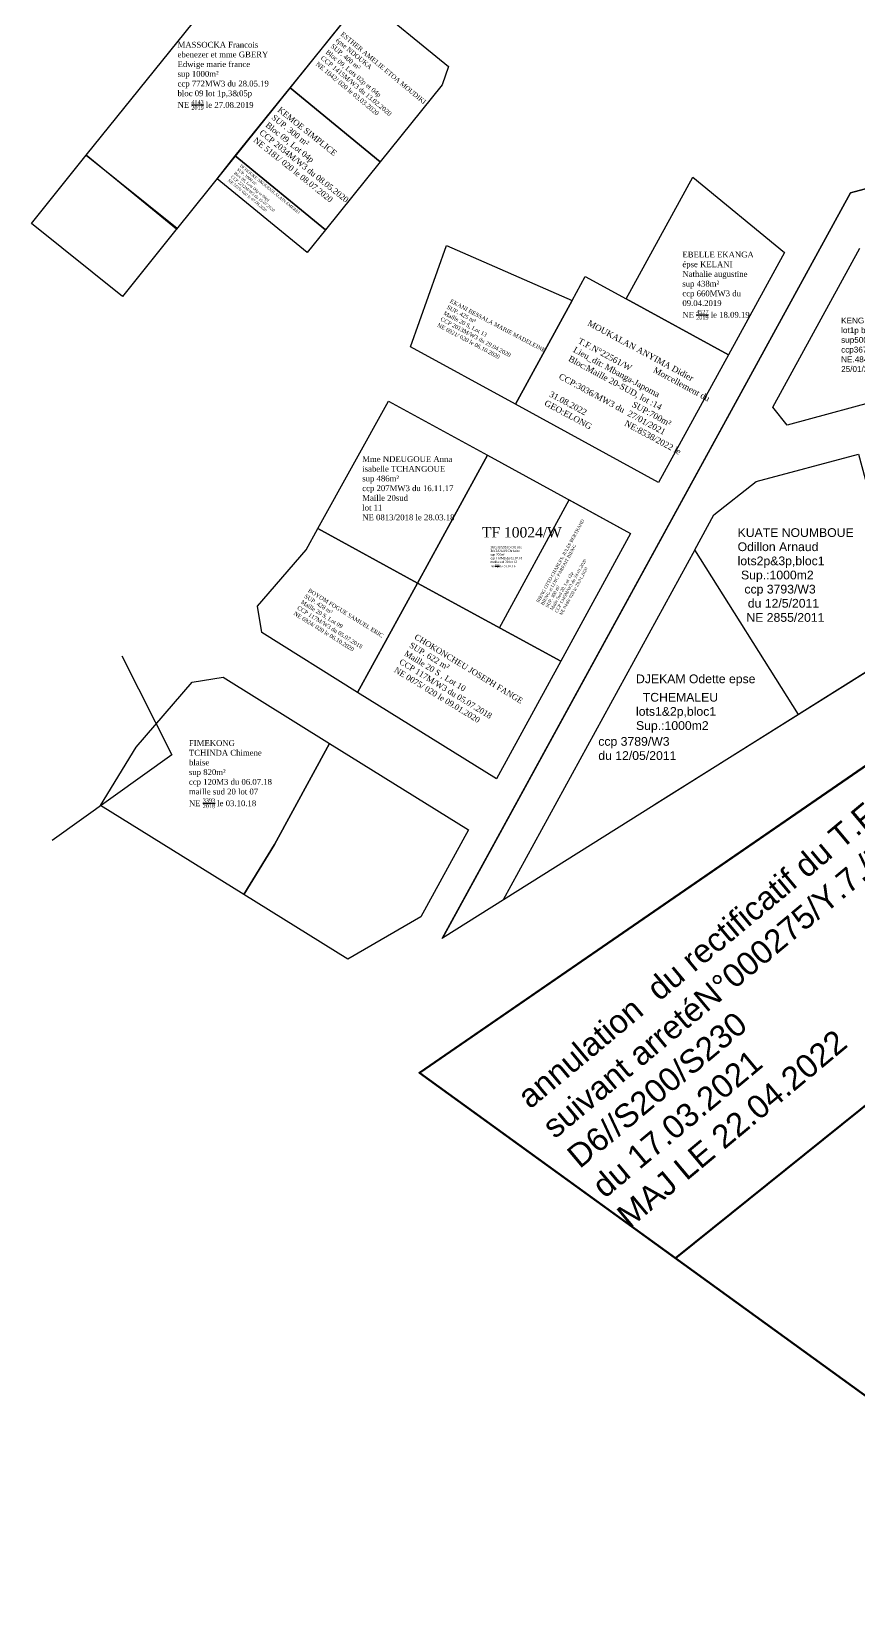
# Model space of a CAD drawing. Header units: millimetres. Extents: x 587399 to 927168, y 438565 to 1444955.
# Drawn here: x 921009.5 to 921151.4, y 1442729.9 to 1443000.7 of the extents above; entities that cross this region are included whole.
import ezdxf

# ---------------------------------------------------------------- set-up
doc = ezdxf.new("R2010")
doc.units = ezdxf.units.MM
doc.header["$LTSCALE"] = 2
doc.layers.add('end maj 26 02 2021', color=7, linetype='Continuous')
doc.layers.add('MAJ JAN 2022', color=1, linetype='Continuous')
doc.styles.get("Standard").update_dxf_attribs({"font": 'arial.ttf'})
doc.styles.add('Times 1.0', font='times.ttf', dxfattribs={"width": 0.99, "height": 1})

msp = doc.modelspace()

# ---------------------------------------------------------------- linework, layer by layer
at = {"color": 1, "lineweight": 50, "flags": 128}
msp.add_lwpolyline([(922435.33, 1443112.93), (922253.19, 1443066.71), (922159.92, 1443036.69), (921998.26, 1442992.34), (921859.86, 1442945.91), (921711.78, 1442898.9), (921531.67, 1442838.71), (921465.54, 1442816.07), (921313.92, 1442768.34), (921202.97, 1442729.87), (921076.06, 1442821.861), (921185.3, 1442897.1), (921229.45, 1442945.43), (921413.03, 1443024.88), (921483.31, 1443043), (921649.98, 1443063.1), (921769.82, 1443023.17), (921835, 1443016.87), (921945.71, 1443050.85), (922060.43, 1443086.06), (922165.59, 1443118.33), (922278.75, 1443150.61), (922345.67, 1443174.05), (922385.06, 1443206.9)], dxfattribs=at)
at = {"flags": 128}
for points in [[(921018.895, 1442979.418), (921034.486, 1442966.891), (921025.09, 1442955.197), (921009.499, 1442967.725)], [(921104.52, 1442958.613), (921111.539, 1442954.774), (921129.086, 1442945.178), (921117.091, 1442923.244), (921092.524, 1442936.678), (921102.247, 1442954.457)]]:
    msp.add_lwpolyline(points, close=True, dxfattribs=at)
at = {"layer": 'end maj 26 02 2021', "color": 3, "linetype": 'ByBlock'}
for p, q in [((921390.22, 1443037.36), (921150, 1442973)), ((921150, 1442973), (921080, 1442845)), ((921185.3, 1442897.1), (921076.048, 1442821.853))]:
    msp.add_line(p, q, dxfattribs=at)
at = {"layer": 'end maj 26 02 2021', "linetype": 'ByBlock', "ltscale": 0.0014}
for p, q in [((921079.95, 1442844.91), (921150, 1442973)), ((921136.71, 1442936.19), (921151.63, 1442963.48)), ((921164.84, 1442940.02), (921139.14, 1442933.1)), ((921139.14, 1442933.1), (921136.71, 1442936.19)), ((921133.82, 1442923.39), (921151.39, 1442928.12)), ((921151.39, 1442928.12), (921160.2, 1442895.39)), ((921126.6, 1442917.7), (921133.82, 1442923.39)), ((921123.3, 1442911.68), (921126.6, 1442917.7)), ((921123.3, 1442911.68), (921090.42, 1442851.55)), ((921141.08, 1442883.38), (921123.3, 1442911.68)), ((921178.08, 1442906.63), (921116.37, 1442867.85)), ((921160.2, 1442895.39), (921141.08, 1442883.38))]:
    msp.add_line(p, q, dxfattribs=at)
at = {"layer": 'end maj 26 02 2021', "color": 150, "linetype": 'ByBlock', "lineweight": -3, "ltscale": 0.0014}
for p, q in [((921075.731, 1442905.971), (921087.726, 1442927.905)), ((921087.726, 1442927.905), (921112.293, 1442914.47)), ((921112.293, 1442914.47), (921100.297, 1442892.536)), ((921100.297, 1442892.536), (921075.731, 1442905.971)), ((921051.165, 1442861.05), (921060.651, 1442878.396)), ((921060.651, 1442878.396), (921084.456, 1442863.569))]:
    msp.add_line(p, q, dxfattribs=at)
at = {"layer": 'end maj 26 02 2021', "linetype": 'ByBlock'}
for p, q in [((921024.971, 1442893.479), (921033.587, 1442876.483)), ((921033.587, 1442876.483), (921013.056, 1442861.744))]:
    msp.add_line(p, q, dxfattribs=at)
at = {"layer": 'end maj 26 02 2021', "linetype": 'ByBlock', "ltscale": 0.0014, "flags": 128}
msp.add_lwpolyline([(922362, 1443250), (922362, 1443250), (922373.95, 1443227.67), (922343.87, 1443206.08), (922264.75, 1443161), (922162.07, 1443129.8), (922056.91, 1443097.53), (921942.19, 1443062.32), (921831.48, 1443028.34), (921771.42, 1443035.02), (921653.77, 1443074.48), (921481.62, 1443054.86), (921410.04, 1443036.5), (921220.59, 1442953.51), (921178.08, 1442906.63), (921080, 1442845), (921150, 1442973), (921680.014, 1443115.004), (921815, 1443080), (922180, 1443175), (922362, 1443250)], dxfattribs=at)
at = {"layer": 'end maj 26 02 2021', "color": 150, "linetype": 'ByBlock', "lineweight": -3, "ltscale": 0.0014, "flags": 128}
for points in [[(921050.214, 1443018.393), (921065.671, 1443005.699), (921034.352, 1442966.724), (921018.895, 1442979.418)], [(921066.439, 1443006.655), (921081.046, 1442994.661), (921079.935, 1442991.52), (921069.315, 1442978.305), (921053.857, 1442990.997)], [(921053.857, 1442990.997), (921069.315, 1442978.305), (921059.919, 1442966.612), (921044.461, 1442979.305)], [(921044.461, 1442979.305), (921059.919, 1442966.612), (921056.787, 1442962.714), (921041.329, 1442975.407)], [(921122.951, 1442975.644), (921138.682, 1442962.725), (921129.086, 1442945.178), (921111.539, 1442954.774)], [(921080.71, 1442963.944), (921102.247, 1442954.457), (921092.524, 1442936.678), (921074.514, 1442946.528)], [(921070.747, 1442937.19), (921087.726, 1442927.905), (921075.731, 1442905.971), (921058.631, 1442915.322)], [(921101.764, 1442920.228), (921112.293, 1442914.47), (921100.297, 1442892.536), (921089.769, 1442898.293)], [(921058.631, 1442915.322), (921075.731, 1442905.971), (921065.457, 1442887.183), (921048.985, 1442897.443), (921048.289, 1442902), (921056.605, 1442911.665)], [(921075.731, 1442905.971), (921100.297, 1442892.536), (921089.262, 1442872.356), (921065.457, 1442887.183)], [(921042.385, 1442889.772), (921060.651, 1442878.396), (921051.162, 1442861.05), (921045.934, 1442852.471), (921021.351, 1442867.782), (921027.44, 1442877.769), (921037.069, 1442888.96)], [(921060.651, 1442878.396), (921084.456, 1442863.569), (921076.284, 1442848.626), (921063.754, 1442841.372), (921045.934, 1442852.471), (921051.162, 1442861.05)]]:
    msp.add_lwpolyline(points, close=True, dxfattribs=at)
at = {"layer": 'end maj 26 02 2021', "color": 3, "linetype": 'ByBlock', "lineweight": -3, "ltscale": 0.0014, "flags": 128}
msp.add_lwpolyline([(921087.726, 1442927.905), (921112.293, 1442914.47), (921100.297, 1442892.536), (921075.731, 1442905.97)], close=True, dxfattribs=at)
at = {"layer": 'end maj 26 02 2021', "color": 150, "linetype": 'ByBlock', "lineweight": -3, "ltscale": 0.0014, "flags": 128}
msp.add_lwpolyline([(921060.651, 1442878.396), (921084.456, 1442863.569), (921076.284, 1442848.626), (921063.754, 1442841.372), (921045.934, 1442852.471), (921051.162, 1442861.05), (921060.651, 1442878.396)], dxfattribs=at)
at = {"layer": 'MAJ JAN 2022', "color": 2, "lineweight": 60, "ltscale": 0.0014, "flags": 128}
msp.add_lwpolyline([(921185.298, 1442897.097), (921164.27, 1442825.65), (921120, 1442790), (921076.06, 1442821.861)], close=True, dxfattribs=at)

# ---------------------------------------------------------------- texts
at = {"insert": (921105.294, 1442951.181), "char_height": 1.039109, "width": 26.18288, "attachment_point": 1, "rotation": 331.63359}
msp.add_mtext('\\A1;{\\fTimes New Roman|b0|i0|c0|p18;MOUKALAN ANYIMA Didier                                                  \\C1;Morcellement du T.F.N°22561/W\\C256;                               Lieu_dit: Mbanga-Japoma\\PBloc:Maille 20-SUD, lot :14                                                        SUP:700m²                                                                      CCP:3036/MW3 du  27/01/2021                                                  NE:8538/2022 le 31.08.2022                                        GEO:ELONG}', dxfattribs=at)
at = {"layer": 'end maj 26 02 2021', "linetype": 'ByBlock'}
for s, p in [('KUATE NOUMBOUE', (921130.662, 1442913.879)), ('Odillon Arnaud', (921130.662, 1442911.45)), ('lots2p&3p,bloc1', (921130.662, 1442909.022)), (' Sup.:1000m2', (921130.662, 1442906.593)), ('  ccp 3793/W3', (921130.662, 1442904.165)), ('   du 12/5/2011', (921130.662, 1442901.736)), ('     NE 2855/2011', (921129.25, 1442899.307)), ('DJEKAM Odette epse', (921113.222, 1442888.761)), ('  TCHEMALEU', (921113.222, 1442885.597)), ('lots1&2p,bloc1', (921113.222, 1442883.169)), ('Sup.:1000m2', (921113.222, 1442880.74)), ('ccp 3789/W3', (921106.751, 1442878.018)), ('du 12/05/2011', (921106.751, 1442875.589))]:
    msp.add_text(s, height=1.5, dxfattribs=at).set_placement(p)
at = {"layer": 'end maj 26 02 2021', "color": 150, "linetype": 'ByBlock', "lineweight": -3, "ltscale": 0.0014, "attachment_point": 1, "style": 'Times 1.0'}
for s, insert, char_height, width, rotation in [('{\\C256;ESTHER AMELIE ETOA MOUDIKI \\Pépse NDOUKA\\PSUP. 400 m²\\PBloc 09, Lots 02p et 04p\\PCCP 1415M/W3 du 13.02.2020\\PNE 1042/ 020 le 03.03.2020}', (921062.971, 1443000.694), 0.8, 35.9786, 320.17017), ('{\\C256;KEMOE SIMPLICE\\PSUP. 300 m²\\PBloc 09, Lot 04p\\PCCP 2034M/W3 du 08.05.2020\\PNE 5181/ 020 le 08.07.2020}', (921052.252, 1442987.82), 1, 41.70458, 321.37239), ('{\\C256;DCHOUKE NKOUENJI ALAIN EMERIO\\PSUP. 1000 m²\\PBloc 09, Lots 06p et 04p1\\PCCP 2212M/W3 du 15.07.2020\\PNE 5819/ 020 le 07.08.2020}', (921045.521, 1442977.912), 0.49, 19.64342, 320.78567), ('{\\C256;EKANI BESSALA MARIE MADELEINE\\PSUP. 425 m²\\PMaille 20 S, Lot 13\\PCCP 2013M/W3 du 29.04.2020\\PNE 6921/ 020 le 06.10.2020}', (921081.549, 1442954.771), 0.7, 49.63774, 332.1002), ('{\\C256;BIENG OTTO CHARLES, JULES BERTRAND BIENG et LOIC PARFAIT BIENG \\PSUP. 300 m²\\PMaile Sud 20, Lot 12p\\PCCP 1345M/W3 du 24.01.2020 \\PNE 0446/ 020 le 29.01.2020}', (921096.076, 1442902.803), 0.54133, 17.68368, 61.0915), ('{\\C256;BOYOM FOGUE SAMUEL ERIC\\PSUP. 428 m²\\PMaille 20 S, Lot 09\\PCCP 117M/W3 du 05.07.2018\\PNE 6924/ 020 le 06.10.2020}', (921057.228, 1442905.089), 0.7, 36.50711, 328.06635), ('{\\C256;CHOKONCHEU JOSEPH FANGE\\PSUP. 622 m²\\PMaille 20 S , Lot 10\\PCCP 117M/W3 du 05.07.2018\\PNE 0075/ 020 le 09.01.2020}', (921075.617, 1442897.283), 1, 57.98813, 328.52842)]:
    msp.add_mtext(s, dxfattribs=dict(at, insert=insert, char_height=char_height, width=width, rotation=rotation))
for s, insert, char_height, width in [('\\A1;MASSOCKA Francois ebenezer et mme GBERY Edwige marie france\\Psup 1000m²\\Pccp 772MW3 du 28.05.19\\Pbloc 09 lot 1p,3&05p\\PNE {\\H0.7x;\\S4143/2019;} le 27.08.2019', (921034.554, 1442998.906), 1, 15.59043), ('\\A1;EBELLE EKANGA épse KELANI Nathalie augustine\\Psup 438m² \\Pccp 660MW3 du 09.04.2019\\PNE {\\H0.7x;\\S4527/2019;} le 18.09.19', (921121.18, 1442962.871), 1, 12.70391), ('{\\fTimes New Roman|b0|i0|c186|p18;Mme NDEUGOUE Anna }\\P{\\fTimes New Roman|b0|i0|c186|p18;isabelle TCHANGOUE\\Psup 486m²\\Pccp 207MW3 du 16.11.17\\PMaille 20sud\\Plot 11\\PNE 0813/2018 le 28.03.18}', (921066.245, 1442927.749), 1, 51.47048), ('{\\C1;TF 10024/W}', (921086.794, 1442915.571), 1.7814, 37.83685), ('\\A1;Mme BASSOKOG née BATANAH Christine\\P{\\fTimes New Roman|b0|i0|c186|p18;sup 7}0{\\fTimes New Roman|b0|i0|c186|p18;0m²\\Pccp 1}18{\\fTimes New Roman|b0|i0|c186|p18;M3 du }05{\\fTimes New Roman|b0|i0|c186|p18;.07.18\\Pmaille sud 20 lot} 12{\\fTimes New Roman|b0|i0|c186|p18;\\PNE\\fTimes New Roman|b0|i0|c0|p18;\\H0.7x;\\S3392/2018;} {\\fTimes New Roman|b0|i0|c186|p18;le 03.10.18}', (921088.253, 1442912.316), 0.37858, 5.47174), ('\\A1;FIMEKONG TCHINDA Chimene blaise\\Psup 820m²\\Pccp 120M3 du 06.07.18\\Pmaille sud 20 lot 07\\PNE {\\H0.7x;\\S3393/2018;} le 03.10.18', (921036.504, 1442878.989), 1, 14.45323)]:
    msp.add_mtext(s, dxfattribs=dict(at, insert=insert, char_height=char_height, width=width))
at = {"layer": 'end maj 26 02 2021', "linetype": 'ByBlock', "insert": (921148.422, 1442951.549), "char_height": 1, "width": 19.8, "attachment_point": 1}
msp.add_mtext('KENGNE Sylvain\\Plot1p bloc02\\Psup500m2\\Pccp3679/w3\\PNE.484/2011\\P25/01/2011', dxfattribs=at)
at = {"layer": 'end maj 26 02 2021', "linetype": 'ByBlock', "insert": (921092.45, 1442818.593), "char_height": 4, "width": 153.17508, "attachment_point": 1, "rotation": 39.83576}
msp.add_mtext('{\\C1;annulation  du rectificatif du T.F.N°35965/W\\Psuivant arretéN°000275/Y.7./MINDCAF/SG/\\PD6//S200/S230\\Pdu 17.03.2021  \\PMAJ LE 22.04.2022}', dxfattribs=at)

doc.saveas('drawing.dxf')
